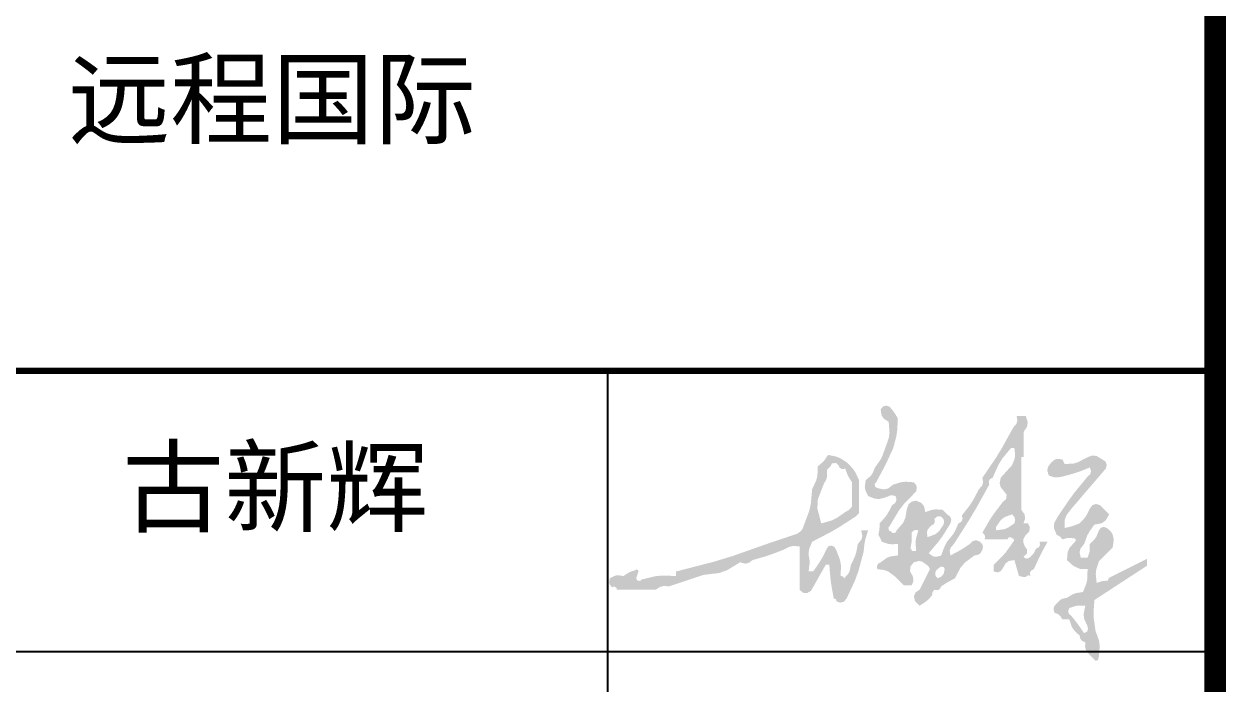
# Model space of a CAD drawing. Extents: x -737978 to 768813, y -372247 to 1140308.
# Drawn here: x -229445 to -221150, y -123155 to -118602 of the extents above; entities that cross this region are included whole.
import ezdxf

# ---------------------------------------------------------------- set-up
doc = ezdxf.new("R2010")
doc.units = 0
doc.header["$LTSCALE"] = 10
doc.header["$MEASUREMENT"] = 0
doc.layers.get('0').update_dxf_attribs({"linetype": 'CONTINUOUS'})
doc.layers.add('PUB_TITLE', color=4, linetype='CONTINUOUS')
doc.styles.add('-宋体', font='', dxfattribs={"width": 0.8})
doc.styles.get('-宋体').set_extended_font_data('SimSun')

# ---------------------------------------------------------------- blocks, each defined once
blk = doc.blocks.new('TQ1')
h = blk.add_hatch(color=256)
h.paths.add_polyline_path([(-44194.4, -401515), (-44206.2, -401503.3), (-44212, -401497.4), (-44223.8, -401485.7), (-44237.1, -401481.8), (-44248.4, -401485.6), (-44256.8, -401496.7), (-44267, -401517.5), (-44273.9, -401527.4), (-44289.8, -401544.3), (-44308.5, -401551.4), (-44318.1, -401554.3), (-44337.5, -401559), (-44337.1, -401532.6), (-44331.8, -401517.5), (-44315.5, -401496.7), (-44271.5, -401445.2), (-44249.5, -401419.6), (-44205.4, -401368.3), (-44202.4, -401356.1), (-44206.1, -401346.1), (-44216.4, -401339), (-44235.4, -401327.6), (-44251.2, -401326.6), (-44271.4, -401335.3), (-44295.6, -401348.3), (-44310.1, -401352.4), (-44337.5, -401353.6), (-44340.4, -401347.8), (-44341.9, -401344.8), (-44344.8, -401339), (-44360, -401336.9), (-44370, -401339.9), (-44381.5, -401350), (-44391.2, -401363.2), (-44393.3, -401374.5), (-44388.8, -401390.3), (-44372.1, -401395.9), (-44362.2, -401396.7), (-44344.8, -401394), (-44309, -401384.3), (-44291.2, -401378.4), (-44256.8, -401364.6), (-44252.6, -401376), (-44255.1, -401385.9), (-44264.1, -401394), (-44304.6, -401443.5), (-44323.8, -401469.3), (-44359.5, -401522.3), (-44371, -401542.8), (-44372, -401559.2), (-44363.1, -401581), (-44354.6, -401585), (-44350.5, -401588.2), (-44344.8, -401595.7), (-44330.7, -401591.4), (-44322.8, -401590.6), (-44308.1, -401592), (-44303.6, -401593.2), (-44301.5, -401599.4), (-44304.5, -401603), (-44321.6, -401622), (-44327.8, -401636.2), (-44330.1, -401661.7), (-44314.9, -401676.4), (-44305.5, -401682.7), (-44286.1, -401691), (-44277.3, -401691), (-44272.9, -401691), (-44264.1, -401691), (-44264.6, -401721), (-44267.7, -401736.6), (-44278.8, -401764.4), (-44300.3, -401767.6), (-44311.4, -401771.6), (-44330.1, -401782.7), (-44344.9, -401786.1), (-44352.5, -401790.3), (-44363.1, -401801.1), (-44371.1, -401810.2), (-44373.2, -401818.6), (-44370.5, -401830.4), (-44358, -401835.7), (-44352, -401840.9), (-44344.8, -401852.4), (-44336, -401852.4), (-44331.6, -401852.4), (-44322.8, -401852.4), (-44314.9, -401875.5), (-44307.5, -401887), (-44289.8, -401903.8), (-44287.1, -401914.9), (-44281.9, -401921.1), (-44271.4, -401925.8), (-44271.9, -401941.1), (-44269.3, -401949.9), (-44260.4, -401962.4), (-44254.6, -401968.3), (-44237.4, -401985.5), (-44230.2, -401982.2), (-44227.4, -401969.8), (-44225, -401937.3), (-44227.4, -401919.8), (-44238.4, -401889.1), (-44244.1, -401849.9), (-44244.9, -401829.6), (-44242.1, -401790.1), (-44174.6, -401746.1), (-44140.9, -401724.1), (-44073.4, -401680), (-44073.4, -401671.2), (-44073.4, -401666.8), (-44073.4, -401658), (-44076.3, -401659.5), (-44077.8, -401660.2), (-44080.7, -401661.7), (-44124.7, -401683.7), (-44146.7, -401694.7), (-44190.8, -401716.7), (-44195.3, -401719.4), (-44197.4, -401722.5), (-44198.1, -401727.7), (-44213, -401728.9), (-44220.5, -401730.4), (-44234.8, -401735.1), (-44237.7, -401707.2), (-44236.1, -401692), (-44227.4, -401665.4), (-44209.8, -401647.8), (-44201, -401639), (-44183.4, -401621.4), (-44182, -401611.1), (-44181.3, -401605.9), (-44179.8, -401595.7), (-44183.8, -401579.1), (-44189, -401570.4), (-44201.8, -401559), (-44211.8, -401555.4), (-44220.8, -401557.9), (-44227.4, -401566.3), (-44235.3, -401586), (-44241.7, -401595.6), (-44256.8, -401610.4), (-44256.8, -401628.2), (-44258.3, -401637.5), (-44264.1, -401654.4), (-44272.9, -401654.4), (-44277.3, -401654.4), (-44286.1, -401654.4), (-44289.5, -401636.5), (-44286.5, -401624.5), (-44275.1, -401610.4), (-44265.4, -401583.9), (-44258.5, -401571), (-44242.1, -401548), (-44219.3, -401544), (-44206.2, -401535)])
h.paths.add_polyline_path([(-44271.4, -401808.4), (-44276.7, -401834.5), (-44275, -401850.2), (-44264.1, -401874.4), (-44262.4, -401884.1), (-44266.3, -401892), (-44275.1, -401896.4), (-44290.5, -401873.9), (-44298.6, -401862.9), (-44315.5, -401841.4), (-44323.8, -401834.7), (-44326.3, -401825.8), (-44322.8, -401815.7), (-44303.1, -401809.2), (-44292.2, -401807.6)], flags=16)
h.paths.add_polyline_path([(-44476.8, -401432.8), (-44476.8, -401399.1), (-44476.8, -401331.6), (-44473.9, -401331.6), (-44472.4, -401331.6), (-44469.5, -401331.6), (-44469.5, -401299.3), (-44469.5, -401283.2), (-44469.5, -401250.9), (-44458.1, -401233.6), (-44456.1, -401219.4), (-44462.2, -401199.6), (-44473.9, -401199.6), (-44479.8, -401199.6), (-44491.5, -401199.6), (-44489.4, -401214.8), (-44492.4, -401224.7), (-44502.5, -401236.3), (-44539.1, -401302.6), (-44559, -401335), (-44601.5, -401397.6), (-44599.4, -401412.8), (-44602.4, -401422.8), (-44612.5, -401434.3), (-44631.5, -401469.9), (-44642.6, -401487), (-44667.5, -401518.7), (-44665, -401529.5), (-44668.9, -401538.7), (-44678.5, -401544.3), (-44689.9, -401569.6), (-44697.5, -401581.7), (-44715.2, -401603), (-44723.6, -401620.2), (-44727.3, -401629), (-44733.6, -401647), (-44749.3, -401651.5), (-44760.7, -401649.4), (-44773.9, -401639.7), (-44743.2, -401603.8), (-44729.1, -401584.5), (-44704.2, -401544.3), (-44701.2, -401532.2), (-44704.9, -401522.1), (-44715.2, -401515), (-44721.1, -401509.1), (-44724, -401506.2), (-44729.9, -401500.3), (-44752.1, -401499.2), (-44763.8, -401500.8), (-44784.9, -401507.7), (-44788.6, -401489.2), (-44797.1, -401478.6), (-44814.2, -401471), (-44829.4, -401474.7), (-44837.9, -401482.2), (-44843.6, -401496.7), (-44848.9, -401527), (-44856.4, -401543), (-44876.6, -401566.3), (-44879.5, -401573.2), (-44889.6, -401575.3), (-44894.9, -401570), (-44901.6, -401566.6), (-44903.4, -401557.4), (-44898.6, -401551.7), (-44870.3, -401504), (-44852.9, -401481.4), (-44814.2, -401441.6), (-44811.9, -401429.8), (-44813.9, -401421.7), (-44821.6, -401412.3), (-44848.1, -401410.4), (-44862.2, -401412), (-44887.6, -401419.6), (-44904.3, -401432.3), (-44918.5, -401435.4), (-44938.9, -401430.6), (-44945.6, -401427.2), (-44947.4, -401418), (-44942.6, -401412.3), (-44919.3, -401369), (-44908.2, -401346.9), (-44887.6, -401302.3), (-44877.8, -401265), (-44874.8, -401245.5), (-44872.9, -401206.9), (-44882.3, -401191.7), (-44887.5, -401184.3), (-44898.6, -401170.2), (-44910, -401166.1), (-44919.9, -401168.6), (-44927.9, -401177.6), (-44925.6, -401196.6), (-44918.5, -401207.7), (-44902.3, -401217.9), (-44899.6, -401251.8), (-44902, -401270.2), (-44913.3, -401302.3), (-44923, -401328.8), (-44929.9, -401341.7), (-44946.3, -401364.6), (-44953.8, -401383.1), (-44960.4, -401392.1), (-44975.6, -401405), (-44979, -401425.4), (-44977.3, -401437.6), (-44968.3, -401456.3), (-44946.5, -401465), (-44932.4, -401465.9), (-44909.6, -401460), (-44898.9, -401454.9), (-44891.9, -401454), (-44880.3, -401456.3), (-44877.2, -401468.5), (-44881, -401478.5), (-44891.3, -401485.7), (-44904.4, -401510.9), (-44912.7, -401523), (-44931.6, -401544.3), (-44931.8, -401559.1), (-44932.5, -401566.5), (-44935.3, -401581), (-44930.4, -401589.5), (-44928.2, -401594), (-44924.3, -401603), (-44904.6, -401609.6), (-44893.7, -401611.1), (-44872.9, -401610.4), (-44872.9, -401625), (-44872.9, -401632.4), (-44872.9, -401647), (-44896.4, -401650), (-44908.9, -401655), (-44927.9, -401669), (-44936.5, -401673.8), (-44940.3, -401681.3), (-44938.9, -401691), (-44915.4, -401694), (-44903, -401699), (-44883.9, -401713.1), (-44872.2, -401724.8), (-44866.3, -401730.7), (-44854.6, -401742.4), (-44844.3, -401742.4), (-44839.2, -401742.4), (-44828.9, -401742.4), (-44823.8, -401731.7), (-44822.9, -401724.6), (-44825.3, -401713.1), (-44833.8, -401697.6), (-44832.6, -401682.9), (-44821.6, -401669), (-44805.8, -401664.8), (-44794.6, -401666.8), (-44781.2, -401676.4), (-44775.6, -401681), (-44773.1, -401684.3), (-44770.2, -401691), (-44783.4, -401717.5), (-44790, -401730.7), (-44803.2, -401757.1), (-44816.4, -401765.8), (-44821.4, -401778.3), (-44817.9, -401793.7), (-44812, -401799.6), (-44809.1, -401802.5), (-44803.2, -401808.4), (-44785.6, -401797.2), (-44777.3, -401790.4), (-44762.9, -401775.4), (-44762.4, -401767.5), (-44760.6, -401763.1), (-44755.6, -401757.1), (-44745.9, -401758.7), (-44738, -401754.8), (-44733.6, -401746.1), (-44716.4, -401735), (-44707.6, -401729.9), (-44689.6, -401720.4), (-44671.8, -401686.2), (-44658, -401670.1), (-44627.2, -401647), (-44614.8, -401644.7), (-44607.7, -401639.7), (-44601.5, -401628.7), (-44599.8, -401618.2), (-44601.8, -401611.1), (-44608.9, -401603), (-44621.5, -401598.2), (-44632.5, -401600.7), (-44641.9, -401610.4), (-44666.1, -401626.2), (-44678.6, -401633.5), (-44704.2, -401647), (-44706.3, -401631.9), (-44703.3, -401621.9), (-44693.2, -401610.4), (-44645.4, -401535.5), (-44622.6, -401497.3), (-44579.5, -401419.6), (-44581.2, -401409.9), (-44577.3, -401402.1), (-44568.5, -401397.6), (-44550.4, -401356.7), (-44538.2, -401336.9), (-44509.8, -401302.3), (-44505.4, -401302.3), (-44503.2, -401302.3), (-44498.8, -401302.3), (-44496.5, -401324.4), (-44498.1, -401336.6), (-44506.2, -401357.3), (-44520.9, -401373.4), (-44528.2, -401381.5), (-44542.8, -401397.6), (-44546.2, -401415.5), (-44543.2, -401427.5), (-44531.8, -401441.6), (-44523.8, -401452.2), (-44525.4, -401466.1), (-44535.5, -401474.7), (-44564.3, -401512.5), (-44577.6, -401532.5), (-44601.5, -401573.7), (-44595, -401580.3), (-44592.9, -401586.5), (-44594.2, -401595.7), (-44564.9, -401595.7), (-44550.2, -401595.7), (-44520.8, -401595.7), (-44518.7, -401590), (-44510.7, -401588), (-44506.2, -401592), (-44501.7, -401593.2), (-44499.6, -401599.4), (-44502.5, -401603), (-44524.6, -401634.5), (-44537.3, -401649.4), (-44564.9, -401676.4), (-44564.9, -401685.2), (-44564.9, -401689.6), (-44564.9, -401698.4), (-44552.7, -401701.4), (-44542.7, -401697.7), (-44535.5, -401687.4), (-44526.6, -401671.8), (-44516.5, -401664.7), (-44498.8, -401661.7), (-44493, -401682.2), (-44490, -401692.5), (-44484.2, -401713.1), (-44475.4, -401714.9), (-44471, -401715.7), (-44462.2, -401716.7), (-44458.3, -401712.1), (-44453.1, -401710.7), (-44447.5, -401713.1), (-44449.2, -401703.4), (-44445.3, -401695.5), (-44436.5, -401691), (-44420, -401655.3), (-44411.2, -401637.6), (-44392.5, -401603), (-44402.7, -401603), (-44407.9, -401603), (-44418.1, -401603), (-44416.5, -401612.7), (-44420.4, -401620.6), (-44429.2, -401625), (-44435.7, -401638.2), (-44440.4, -401644.4), (-44451.2, -401654.4), (-44458.1, -401657.2), (-44464.2, -401656), (-44469.5, -401650.7), (-44459.2, -401642.2), (-44457.7, -401628.2), (-44465.8, -401617.7), (-44470.6, -401603.8), (-44469.6, -401593.7), (-44462.2, -401581), (-44451.5, -401570.5), (-44449.1, -401558.1), (-44454.8, -401544.3), (-44460.7, -401544.3), (-44463.6, -401544.3), (-44469.5, -401544.3), (-44464.3, -401527.3), (-44466.4, -401514.8), (-44476.8, -401500.3)])
h.paths.add_polyline_path([(-44506.2, -401515), (-44498.5, -401524.4), (-44496.5, -401532.5), (-44498.8, -401544.3), (-44519.7, -401558.2), (-44532.7, -401563.1), (-44557.5, -401566.3), (-44557.5, -401561.9), (-44557.5, -401559.7), (-44557.5, -401555.3), (-44542.8, -401533.8), (-44530.6, -401524.2)], flags=16)
h.paths.add_polyline_path([(-44724.5, -401537.5), (-44726.2, -401548), (-44741, -401569.6), (-44753.1, -401579.1), (-44777.6, -401588.4), (-44779.7, -401573.2), (-44776.7, -401563.2), (-44766.6, -401551.7), (-44757.8, -401547.2), (-44753.9, -401539.4), (-44755.6, -401529.7), (-44748.8, -401523.3), (-44742.8, -401521.3), (-44733.6, -401522.3), (-44726.5, -401530.4)], flags=16)
h.paths.add_polyline_path([(-44725.9, -401684.3), (-44722.6, -401691), (-44725.5, -401705.4), (-44731.6, -401713.5), (-44744.6, -401720.4), (-44747.5, -401717.5), (-44749, -401716), (-44751.9, -401713.1), (-44752.7, -401701.9), (-44749.5, -401694.5), (-44740.9, -401687.4), (-44735.3, -401682.5)], flags=16)
h.paths.add_polyline_path([(-44806.9, -401566.3), (-44814.6, -401591.8), (-44816.1, -401605.9), (-44814.2, -401632.4), (-44820.1, -401632.4), (-44823.1, -401632.4), (-44828.9, -401632.4), (-44828.5, -401629.1), (-44829.7, -401626.6), (-44832.6, -401625), (-44829, -401604.8), (-44828.2, -401594.3), (-44828.9, -401573.7), (-44822.2, -401567.3), (-44816.1, -401565.3)], flags=16)
h.paths.add_polyline_path([(-45010.8, -401728.4), (-44999.6, -401697.9), (-44983, -401636), (-44979.7, -401607.7), (-44976.7, -401593.6), (-44968.3, -401566.3), (-44977.1, -401566.3), (-44981.5, -401566.3), (-44990.3, -401566.3), (-44986.9, -401584.2), (-44989.9, -401596.2), (-45001.3, -401610.4), (-45006.5, -401637.7), (-45011, -401651.4), (-45023.3, -401676.4), (-45027.1, -401695.7), (-45032.1, -401705.8), (-45045.3, -401720.4), (-45048, -401715.8), (-45051.1, -401713.8), (-45056.3, -401713.1), (-45055.5, -401678.8), (-45058.7, -401660.6), (-45071, -401628.7), (-45076.9, -401619.2), (-45085.7, -401615.4), (-45096.7, -401617.7), (-45113.8, -401651), (-45123.4, -401667.3), (-45144.3, -401698.4), (-45150.2, -401698.4), (-45153.1, -401698.4), (-45159, -401698.4), (-45158.2, -401686.6), (-45157.5, -401680.7), (-45155.3, -401669), (-45159.6, -401642.8), (-45157.9, -401627.7), (-45148, -401603), (-45090.8, -401573.4), (-45062.8, -401557.2), (-45008.6, -401522.3), (-45004.2, -401517.9), (-45002, -401515.7), (-44997.6, -401511.3), (-44997.6, -401468.8), (-44997.6, -401447.5), (-44997.6, -401405), (-45008.9, -401381), (-45016.5, -401369.5), (-45034.3, -401350), (-45057, -401335.3), (-45070.3, -401329.9), (-45096.7, -401324.3), (-45107.8, -401340.6), (-45114.6, -401348.2), (-45129.7, -401361), (-45131.1, -401391.2), (-45135.1, -401407), (-45148, -401434.3), (-45152.1, -401480.8), (-45157.4, -401504.3), (-45173.7, -401548), (-45178.8, -401561.8), (-45183.9, -401568.6), (-45195.7, -401577.3), (-45230.9, -401589.1), (-45248.5, -401595), (-45283.7, -401606.7), (-45402.3, -401648.6), (-45462.7, -401667), (-45584.4, -401698.4), (-45584.4, -401704.2), (-45584.4, -401707.2), (-45584.4, -401713.1), (-45628.6, -401711.4), (-45651.5, -401713.7), (-45694.5, -401724.1), (-45700.1, -401729), (-45709.5, -401727.1), (-45712.8, -401720.4), (-45709.9, -401711.6), (-45708.4, -401707.2), (-45705.5, -401698.4), (-45706.6, -401693.9), (-45712.9, -401691.8), (-45716.5, -401694.7), (-45732.1, -401699.8), (-45739.7, -401703.6), (-45753.2, -401713.1), (-45770.8, -401710.3), (-45781.4, -401712.1), (-45797.2, -401720.4), (-45799.5, -401732.3), (-45797.5, -401740.3), (-45789.8, -401749.7), (-45784.2, -401746.4), (-45775.9, -401750.5), (-45775.2, -401757.1), (-45725.3, -401757.1), (-45700.3, -401757.1), (-45650.5, -401757.1), (-45635, -401747.6), (-45624.6, -401745), (-45606.5, -401746.1), (-45562.4, -401731.4), (-45540.4, -401724.1), (-45496.4, -401709.4), (-45447.1, -401703.5), (-45421.6, -401694.7), (-45379.1, -401669), (-45363.2, -401673.3), (-45352, -401671.3), (-45338.7, -401661.7), (-45298.5, -401650.3), (-45278.7, -401643.7), (-45239.7, -401628.7), (-45221, -401619.2), (-45209.3, -401616.7), (-45188.3, -401617.7), (-45188.3, -401673.4), (-45188.3, -401701.3), (-45188.3, -401757.1), (-45177.2, -401766.7), (-45164.5, -401768), (-45151.7, -401760.7), (-45132.6, -401727), (-45123.1, -401710.1), (-45104, -401676.4), (-45099.6, -401676.4), (-45097.4, -401676.4), (-45093, -401676.4), (-45089.2, -401720.6), (-45086.3, -401742.7), (-45078.3, -401786.4), (-45074.2, -401785.7), (-45070.3, -401789.6), (-45071, -401793.7), (-45058.3, -401798.5), (-45047.4, -401796.1), (-45038, -401786.4)])
h.paths.add_polyline_path([(-45118.7, -401544.3), (-45131.3, -401496), (-45129.5, -401466.2), (-45111.3, -401419.6), (-45102.3, -401402.3), (-45099.8, -401391.5), (-45100.3, -401372), (-45095.9, -401367.6), (-45093.7, -401365.4), (-45089.3, -401361), (-45084.2, -401352), (-45071.1, -401350.1), (-45063.6, -401357.3), (-45059.2, -401366.1), (-45051.3, -401370), (-45041.6, -401368.3), (-45035, -401386.8), (-45030.5, -401395.9), (-45019.6, -401412.3), (-45019.6, -401443.1), (-45019.6, -401458.5), (-45019.6, -401489.3), (-45026.8, -401498.2), (-45031.6, -401502.2), (-45041.6, -401507.7), (-45069.6, -401527.2), (-45085.9, -401534.9)], flags=16)
at = {"layer": 'PUB_TITLE'}
blk.add_line((-49854.8, -401954.8), (-43854.8, -401954.8), dxfattribs=at)
at = {"layer": 'PUB_TITLE', "const_width": 20}
blk.add_lwpolyline([(-49854.8, -401054.8), (-43854.8, -401054.8)], dxfattribs=at)
at = {"layer": 'PUB_TITLE'}
blk.add_lwpolyline([(-45804.8, -401054.8), (-45804.8, -406454.8)], dxfattribs=at)
at = {"layer": 'PUB_TITLE', "style": '-宋体'}
for s, p in [('远程国际', (-47535.7, -400301.7)), ('古新辉', (-47362.3, -401547.1))]:
    blk.add_text(s, height=240, dxfattribs=at).set_placement(p)

msp = doc.modelspace()

# ---------------------------------------------------------------- linework, layer by layer
at = {"layer": 'PUB_TITLE', "const_width": 150}
msp.add_lwpolyline([(-373625.1, -158410.6), (-221225.1, -158410.6), (-221225.1, -72310.6), (-373625.1, -72310.6)], close=True, dxfattribs=at)

# ---------------------------------------------------------------- block references
at = {"xscale": 2.15028113370122, "yscale": 2.15028113370122, "zscale": 2.15028113370122}
msp.add_blockref('TQ1', (-126925.1, 741385.6), dxfattribs=at)

doc.saveas('drawing.dxf')
